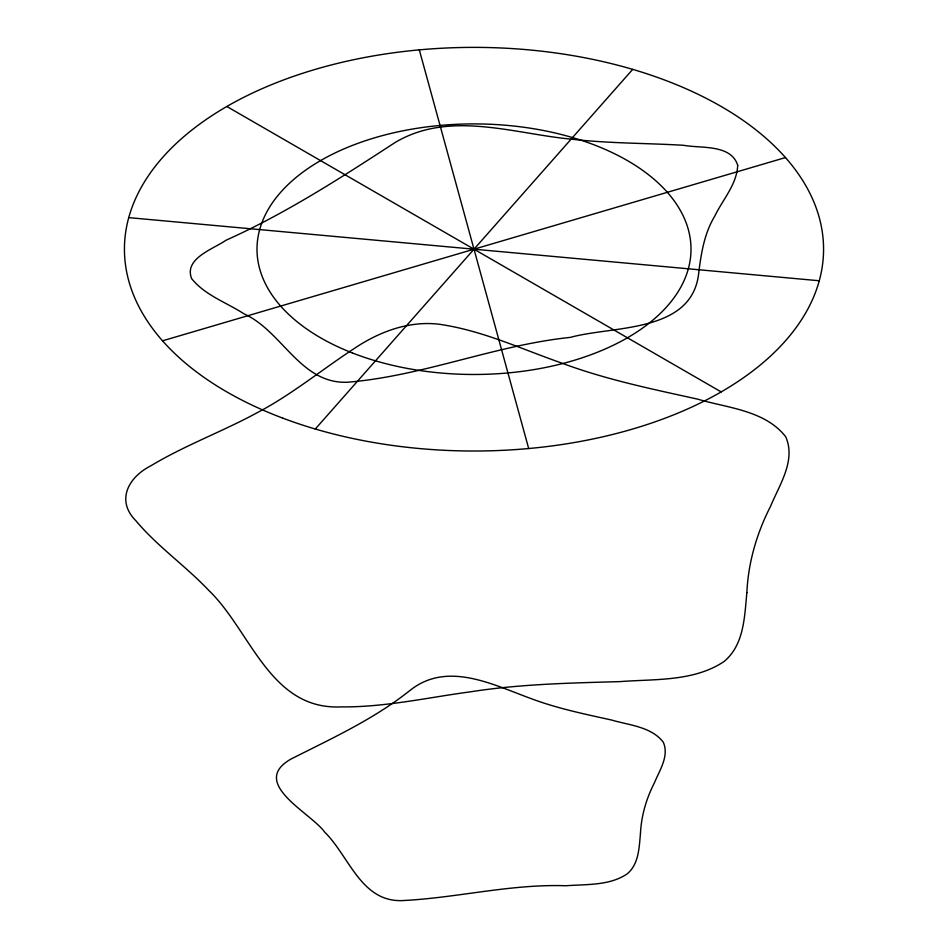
<?xml version="1.0" encoding="UTF-8"?>
<svg xmlns="http://www.w3.org/2000/svg" width="948" height="948" viewBox="0 0 948 948"><rect width="100%" height="100%" fill="white"/><g stroke="black" fill="none" stroke-linecap="round" stroke-linejoin="round"><path stroke-width="1.42" d="M315.305 429.017L632.695 69.37M162.535 340.818L785.465 157.569M128.738 217.625L819.262 280.762M226.821 106.484L721.179 391.903M419.312 49.865L528.688 448.534M737.71 165.284C736.892 184.422 722.755 199.495 714.78 216.085C704.317 233.35 701.117 253.436 698.712 273.131C692.17 333.329 613.249 325.555 570.317 337.381C494.572 345.285 423.092 376.048 347.312 382.257C300.208 383.928 282.421 331.136 244.015 313.847C226.489 302.459 205.088 295.349 191.662 278.676C183.616 258.496 213.229 249.146 225.932 240.282C285.727 213.478 340.569 177.999 395.304 142.39C450.075 109.873 514.29 134.059 572.675 139.297C609.457 143.468 646.536 143.101 683.449 145.281C701.034 148.575 730.92 143.966 737.71 165.284M640.469 833.553C639.094 847.583 638.916 864.185 627.09 873.961C609.28 885.859 586.468 884.176 566.015 885.752C510.877 883.809 457.102 897.91 402.414 900.588C361.046 902.259 349.16 856.103 324.761 832.214C310.885 812.732 248.814 783.226 290.87 759.111C331.847 738.374 373.82 719.248 410.034 690.405C447.48 660.566 493.15 684.859 531.425 698.723C557.353 708.452 584.513 714.057 611.484 720.006C629.116 725.244 651.169 726.571 663.256 742.118C669.407 756.054 659.535 770.321 654.357 782.941C646.299 798.666 641.275 815.861 640.469 833.553M746.87 592.642C744.524 616.544 744.204 644.853 724.059 661.514C693.699 681.79 654.819 678.922 619.945 681.612C570.115 683.034 520.108 684.053 470.753 691.779C427.655 697.527 384.769 707.35 341.079 706.888C269.907 710.194 250.841 630.811 208.738 590.355C185.607 565.944 157.546 546.558 135.872 520.725C115.526 500.319 128.679 476.915 150.957 465.741C185.038 445.228 222.638 431.518 257.524 412.522C291.818 394.522 321.763 369.732 354.078 348.627C380.741 330.615 413.352 318.907 445.761 325.306C485.791 332.167 522.905 349.48 561.003 362.811C605.179 379.401 651.489 388.953 697.455 399.096C727.507 408.007 765.095 410.283 785.714 436.779C796.19 460.538 779.363 484.855 770.534 506.362C756.788 533.167 748.233 562.472 746.87 592.642M282.682 418.104A349.563 201.817 0 0 0 823.03 260.392A349.563 201.817 0 0 0 316.288 69.085A349.563 201.817 0 0 0 282.682 418.104M352.372 352.952A217.009 125.29 0 0 0 690.452 258.129A217.009 125.29 0 0 0 379.176 136.5A217.009 125.29 0 0 0 352.372 352.952"/></g></svg>
